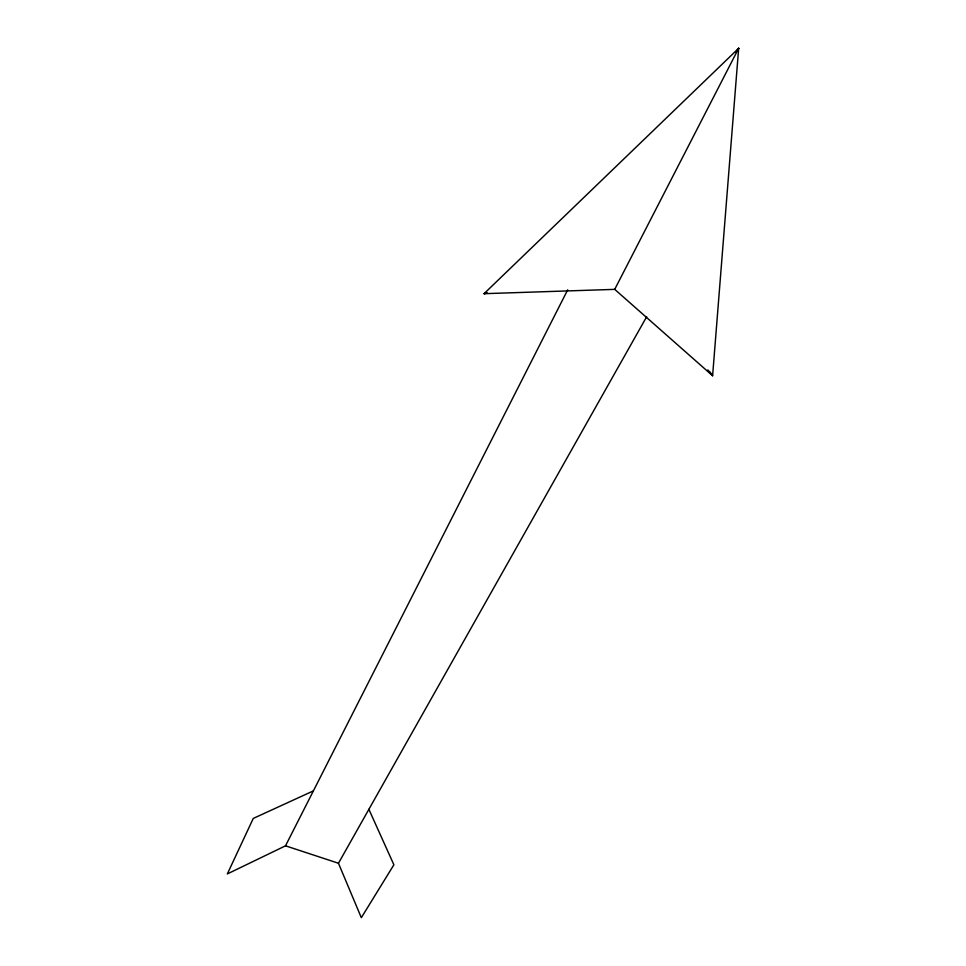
<?xml version="1.0" encoding="UTF-8"?>
<svg xmlns="http://www.w3.org/2000/svg" width="966" height="966" viewBox="0 0 966 966"><rect width="100%" height="100%" fill="white"/><g stroke="black" fill="none" stroke-linecap="round" stroke-linejoin="round"><path stroke-width="1.45" d="M737.444 51.065L738.664 48.3L484.051 293.688L614.714 289.365L712.606 375.738L738.664 48.3L736.068 51.983M313.395 790.888L253.273 818.419L227.336 873.94L285.513 845.818L567.694 289.848M614.714 289.365L738.664 48.3L737.01 50.824M368.879 809.315L393.887 864.787L361.32 917.7L338.462 863.242L646.677 316.727M486.924 292.831L484.051 293.688L486.985 293.084M285.513 845.818L338.462 863.242M707.885 369.918L712.606 375.738L710.01 372.079"/></g></svg>
